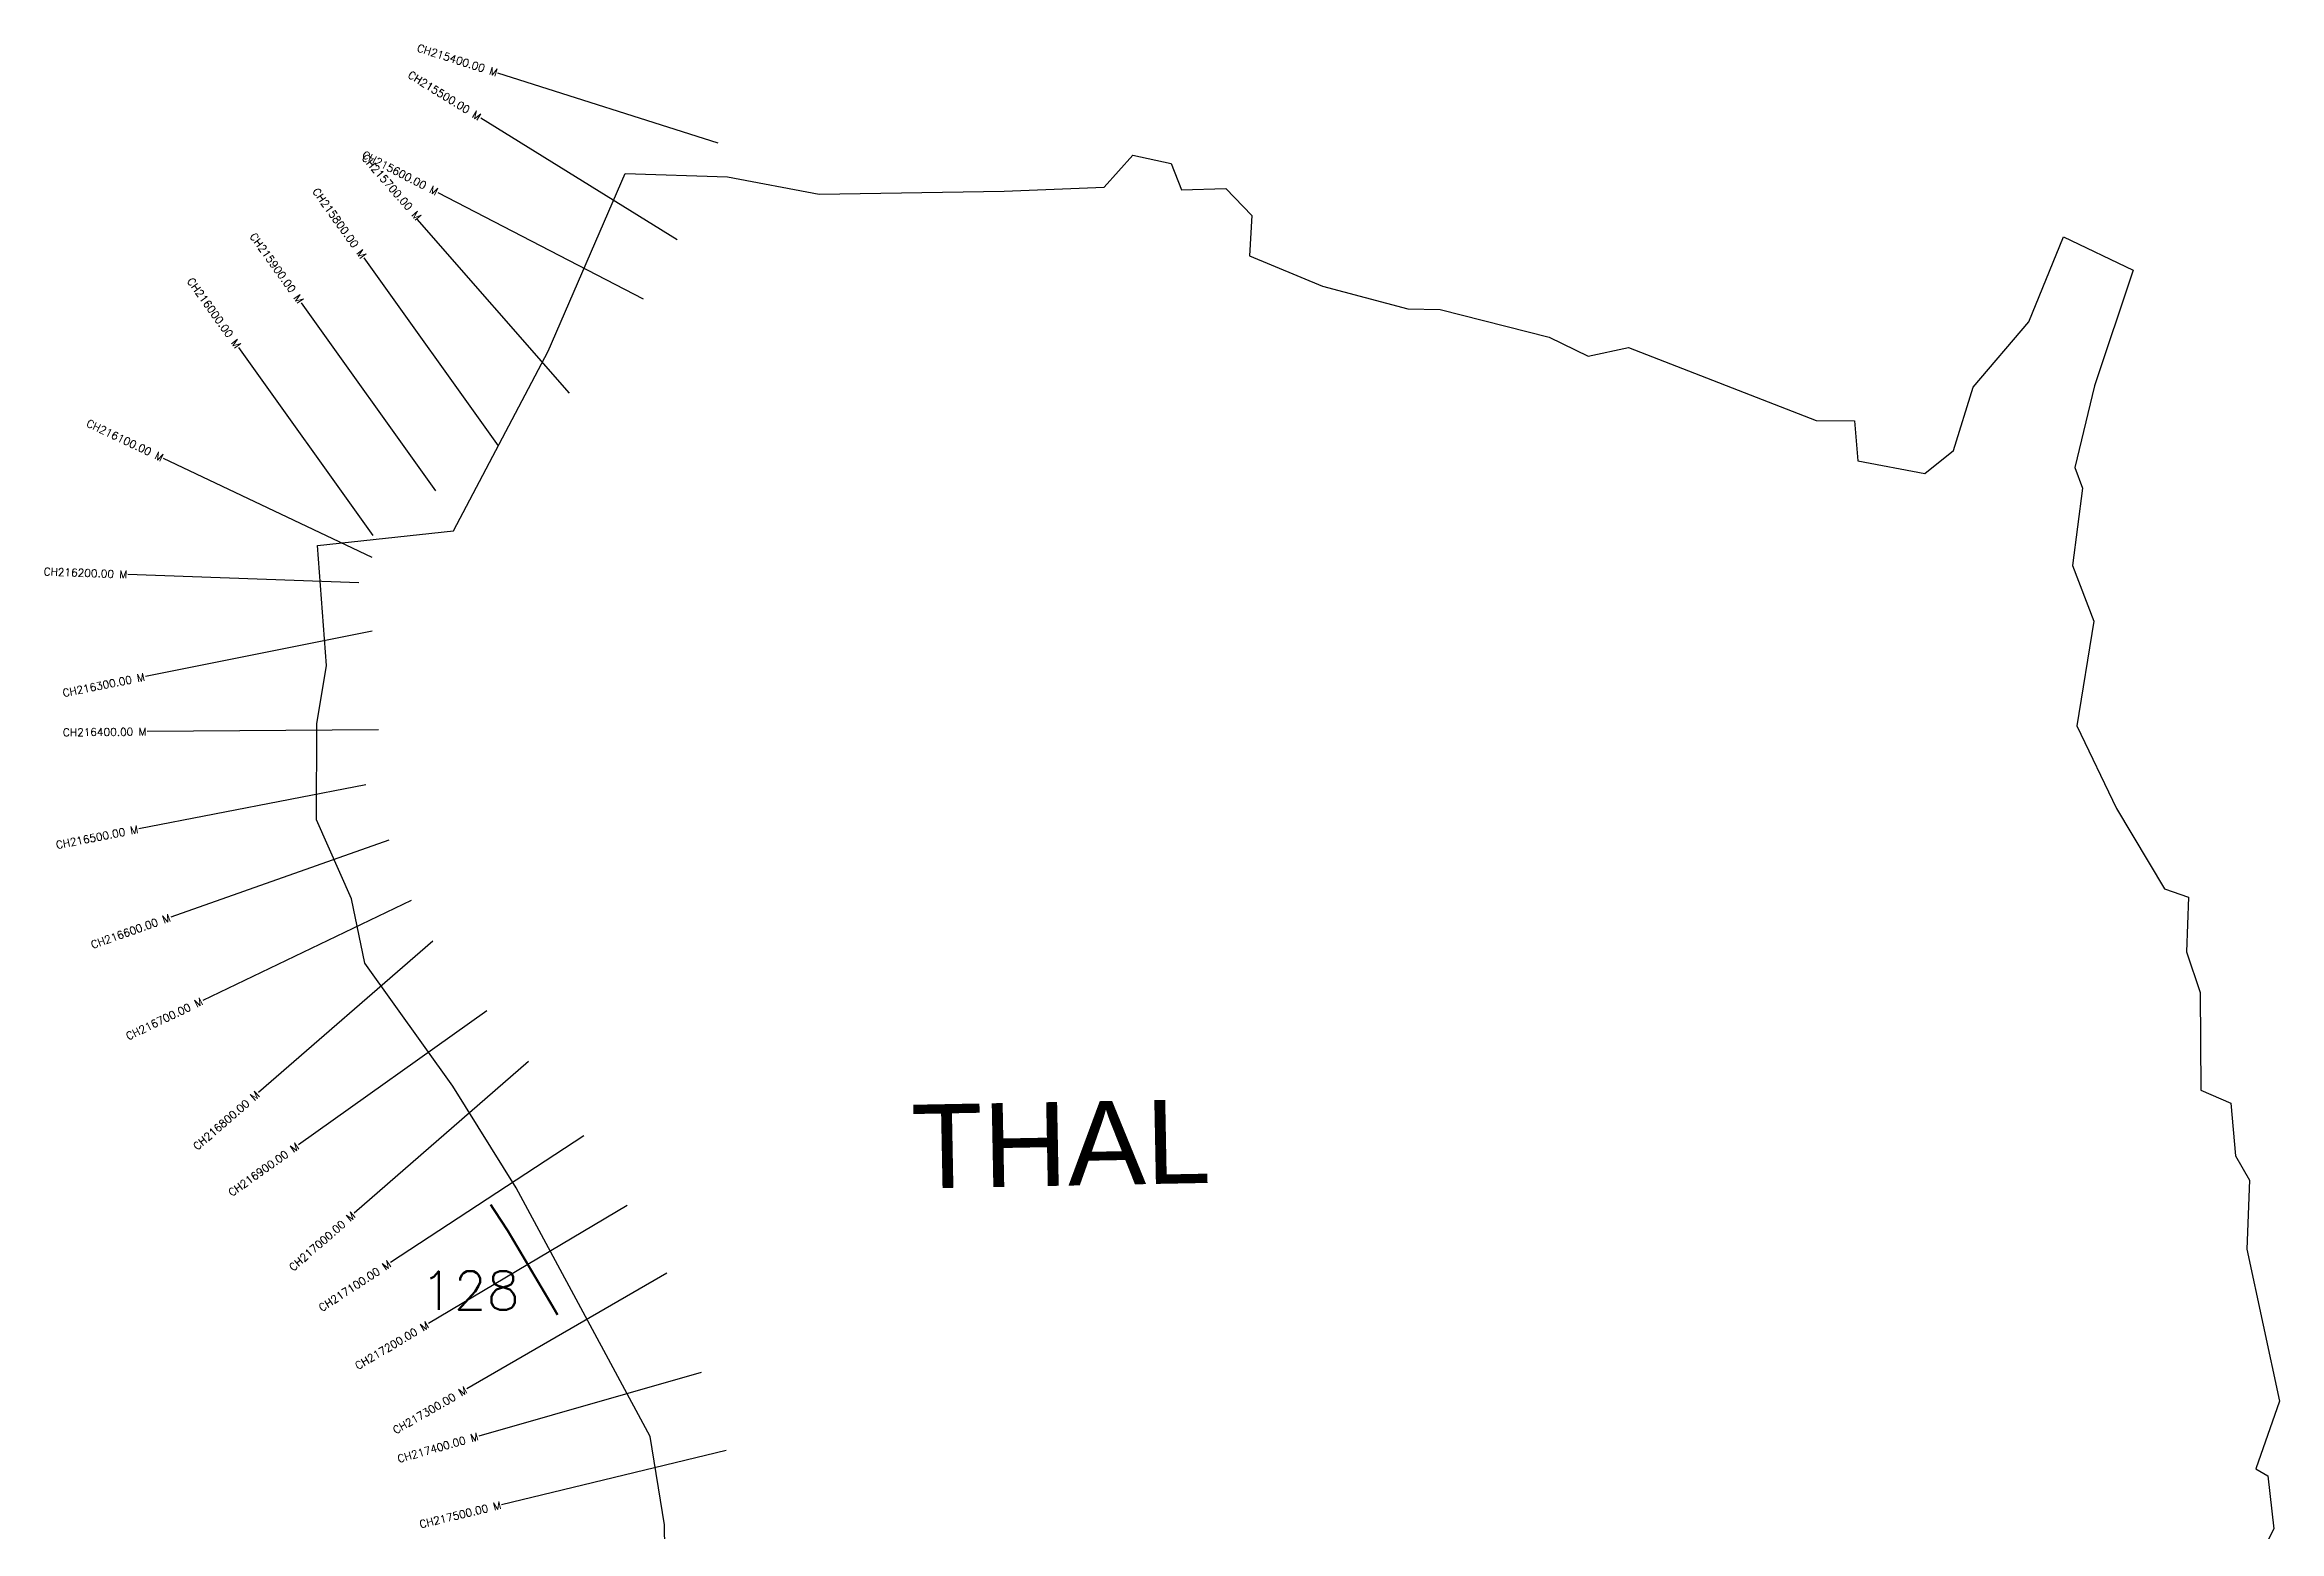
# Model space of a CAD drawing. Header units: metres. Extents: x 273591 to 276491, y 2065557 to 2069630.
# Drawn here: x 273591 to 276491, y 2067701 to 2069630 of the extents above; entities that cross this region are included whole.
import ezdxf
from ezdxf.enums import TextEntityAlignment as Align

# ---------------------------------------------------------------- set-up
doc = ezdxf.new("R2010")
doc.units = ezdxf.units.M
doc.header["$MEASUREMENT"] = 0
for name, color, linetype in [('ARTIFICIALLY PROTECTED', 4, 'Continuous'), ('CS', 134, 'Continuous'), ('CSMark', 6, 'Continuous'), ('village', 3, 'Continuous'), ('VILLAGE NAME', 250, 'Continuous')]:
    doc.layers.add(name, color=color, linetype=linetype)
doc.styles.get("Standard").update_dxf_attribs({"font": 'simplex.shx'})

msp = doc.modelspace()

# ---------------------------------------------------------------- linework, layer by layer
at = {"color": 6, "flags": 128}
msp.add_lwpolyline([(276210.6, 2069380.5), (276301.2, 2069337)], dxfattribs=at)
at = {"layer": 'ARTIFICIALLY PROTECTED', "const_width": 3, "flags": 128}
msp.add_lwpolyline([(274169.5, 2068124.7), (274191.9, 2068090.5), (274249.3, 2067993.8), (274256.4, 2067981.5)], dxfattribs=at)
at = {"layer": 'CS'}
for p, q in [((274464.9, 2069501.9), (274179, 2069592.9)), ((274411.7, 2069376.3), (274156.7, 2069534.4)), ((274367.7, 2069299.6), (274101.3, 2069437.6)), ((274271.9, 2069177.5), (274074.3, 2069403.2)), ((274179.9, 2069109.1), (274005.3, 2069353.1)), ((274098.6, 2069050.9), (273924, 2069294.9)), ((274017.3, 2068992.7), (273842.7, 2069236.7)), ((274016, 2068964.3), (273744.9, 2069092.7)), ((273998.7, 2068931.2), (273698.9, 2068942.1)), ((274015.7, 2068868.6), (273721.6, 2068809.7)), ((274023.9, 2068740.7), (273723.9, 2068738.3)), ((274007.5, 2068669.5), (273713, 2068612)), ((274037.4, 2068597.7), (273754.5, 2068497.8)), ((274066.5, 2068519), (273795.9, 2068389.5)), ((274094.7, 2068466.6), (273868.2, 2068270)), ((274164.6, 2068375.9), (273920, 2068202.2)), ((274218.7, 2068310.4), (273992.6, 2068113.3)), ((274290.5, 2068213.8), (274039.5, 2068049.4)), ((274346.9, 2068123.3), (274088.9, 2067970.2)), ((274398.4, 2068035.6), (274138.7, 2067885.5)), ((274442.7, 2067906.6), (274154.2, 2067824.3)), ((274475.3, 2067805.7), (274183.7, 2067735.2))]:
    msp.add_line(p, q, dxfattribs=at)
at = {"layer": 'village', "color": 6}
for points in [[(274399, 2067424.8, 0), (274395.1, 2067709.1, 0), (274376.6, 2067823.8, 0), (274202.8, 2068146.4, 0), (274120.5, 2068278.5, 0), (274006.3, 2068437.9, 0), (273989.1, 2068521.2, 0), (273943.5, 2068623.9, 0), (273944, 2068748.5, 0), (273956.6, 2068824.3, 0), (273944.8, 2068979.9, 0), (274121.4, 2068998.7, 0), (274244.3, 2069232.2, 0), (274344.3, 2069462.6, 0), (274476.8, 2069458.1, 0), (274596, 2069435.5, 0), (274835.8, 2069439.4, 0), (274965.6, 2069444.9, 0), (275003, 2069486.2, 0), (275052.5, 2069475.6, 0), (275065.9, 2069441.2, 0), (275123.7, 2069443.1, 0), (275157.2, 2069408, 0), (275154.5, 2069355.9, 0), (275249.1, 2069316.2, 0), (275359.7, 2069287, 0), (275401.8, 2069285.9, 0), (275543.3, 2069250.2, 0), (275593.9, 2069225.4, 0), (275646, 2069236.9, 0), (275889.6, 2069142, 0), (275939.6, 2069141.4, 0), (275943.8, 2069089.6, 0), (276030.7, 2069073.1, 0), (276068, 2069103.3, 0), (276093.6, 2069185.1, 0), (276165.8, 2069269.9, 0), (276210.6, 2069380.5, 0)], [(276301.2, 2069337, 0), (276250.9, 2069187, 0), (276225.4, 2069081, 0), (276235.3, 2069054.1, 0), (276222.5, 2068954, 0), (276250.1, 2068881.6, 0), (276227.9, 2068745.8, 0), (276279.6, 2068638.7, 0), (276341.7, 2068534.2, 0), (276372.8, 2068523.4, 0), (276370.5, 2068452.7, 0), (276388, 2068399.7, 0), (276388.8, 2068273.3, 0), (276427.7, 2068256.1, 0), (276433.8, 2068187.8, 0), (276452, 2068156.4, 0), (276448.8, 2068066.9, 0), (276490.8, 2067869.5, 0)], [(276490.8, 2067869.5, 0), (276460.2, 2067781.6, 0), (276476, 2067772.6, 0), (276483.8, 2067703.8, 0), (276455.8, 2067649.2, 0)]]:
    msp.add_polyline3d(points, dxfattribs=at)

# ---------------------------------------------------------------- texts
at = {"insert": (274078.6, 2068038.2), "char_height": 50, "attachment_point": 1}
msp.add_mtext_dynamic_manual_height_columns('128', width=84.374, gutter_width=1, heights=[74.2], dxfattribs=at)
at = {"layer": 'CSMark'}
for s, rotation, p in [('CH215400.00 M', 342.3541, (274178, 2069593.2)), ('CH215500.00 M', 328.2101, (274155.8, 2069534.9)), ('CH215700.00 M', 311.2067, (274076.7, 2069404)), ('CH215600.00 M', 332.6065, (274100.4, 2069438.1)), ('CH215800.00 M', 305.5841, (274004.8, 2069353.9)), ('CH215900.00 M', 305.5841, (273923.4, 2069295.7)), ('CH216000.00 M', 305.5841, (273842.1, 2069237.5)), ('CH216100.00 M', 334.6594, (273744, 2069093.1)), ('CH216200.00 M', 357.9124, (273697.9, 2068942.2)), ('CH216300.00 M', 11.3176, (273720.6, 2068809.5)), ('CH216400.00 M', 0.4715, (273722.9, 2068738.3)), ('CH216500.00 M', 11.0468, (273712, 2068611.8)), ('CH216600.00 M', 19.4663, (273753.6, 2068497.4)), ('CH216700.00 M', 25.5819, (273795, 2068389.1)), ('CH216800.00 M', 40.9541, (273867.4, 2068269.3)), ('CH216900.00 M', 35.3886, (273919.2, 2068201.6)), ('CH217000.00 M', 41.0684, (273991.8, 2068112.6)), ('CH217100.00 M', 33.2177, (274038.7, 2068048.9)), ('CH217200.00 M', 30.6962, (274088, 2067969.7)), ('CH217300.00 M', 30.0346, (274137.8, 2067885)), ('CH217400.00 M', 15.9156, (274153.3, 2067824.1)), ('CH217500.00 M', 13.5988, (274182.8, 2067735))]:
    msp.add_text(s, height=10, rotation=rotation, dxfattribs=at).set_placement(p, align=Align.MIDDLE_RIGHT)
at = {"layer": 'VILLAGE NAME', "insert": (274714.6, 2068254.1), "char_height": 108.748, "attachment_point": 1, "rotation": 1.1028}
msp.add_mtext_dynamic_manual_height_columns('{\\fArial|b0|i0|c0|p34;THAL}', width=726.929, gutter_width=543.7, heights=[0], dxfattribs=at)

doc.saveas('drawing.dxf')
